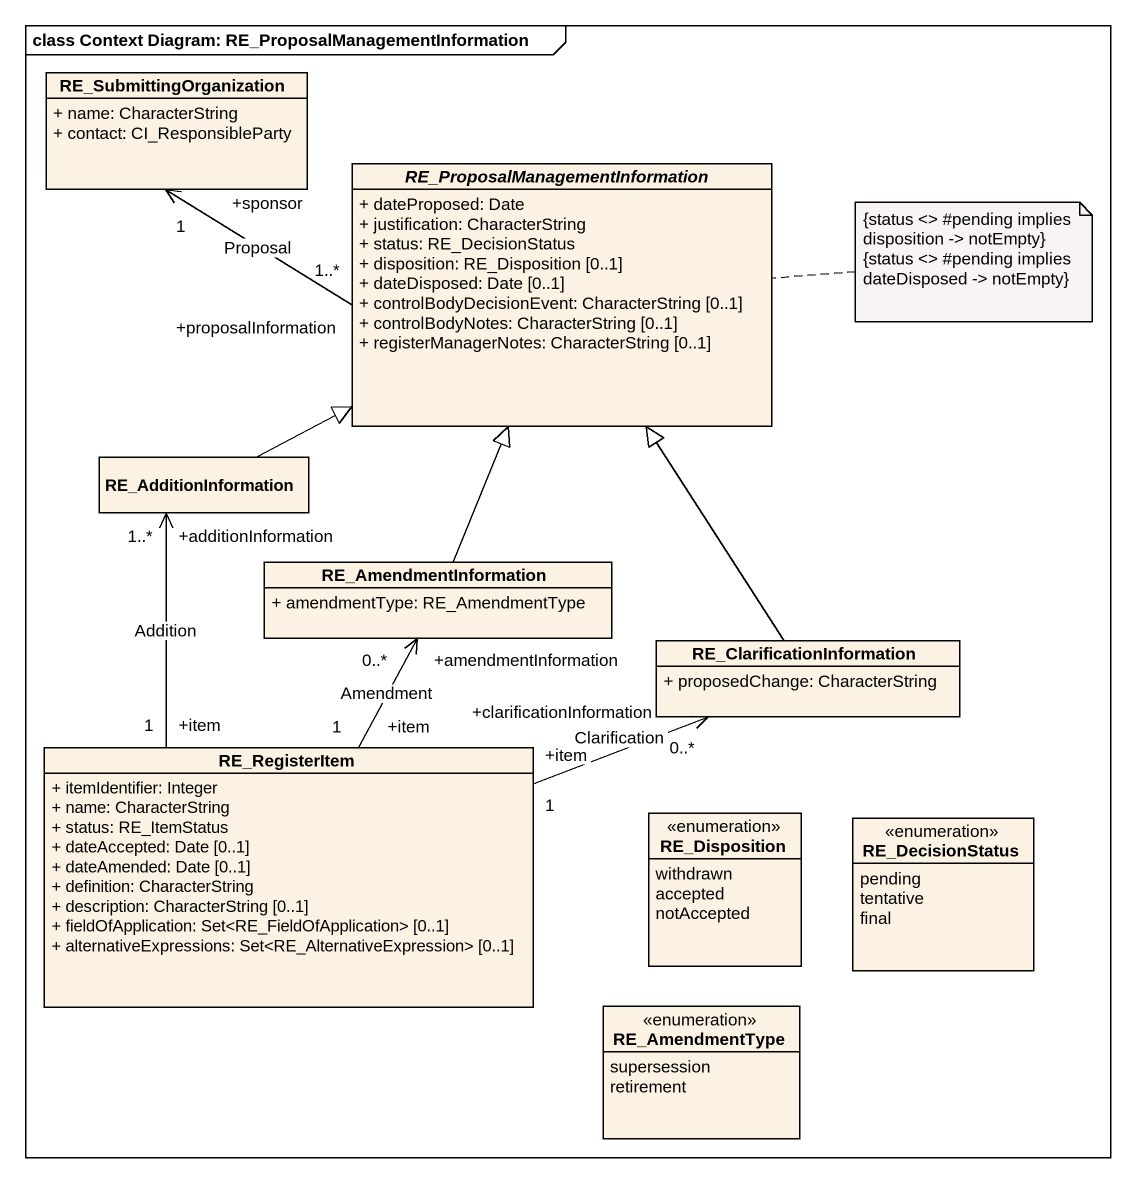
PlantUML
@startuml
mainframe class Context Diagram: RE_ProposalManagementInformation
hide circle
hide empty members
skinparam classAttributeIconSize 0
class RE_SubmittingOrganization {
  + name: CharacterString
  + contact: CI_ResponsibleParty
}
abstract class "RE_ProposalManagementInformation" as RE_ProposalManagementInforma {
  + dateProposed: Date
  + justification: CharacterString
  + status: RE_DecisionStatus
  + disposition: RE_Disposition [0..1]
  + dateDisposed: Date [0..1]
  + controlBodyDecisionEvent: CharacterString [0..1]
  + controlBodyNotes: CharacterString [0..1]
  + registerManagerNotes: CharacterString [0..1]
}
class RE_AdditionInformation
class RE_AmendmentInformation {
  + amendmentType: RE_AmendmentType
}
class RE_ClarificationInformation {
  + proposedChange: CharacterString
}
class RE_RegisterItem {
  + itemIdentifier: Integer
  + name: CharacterString
  + status: RE_ItemStatus
  + dateAccepted: Date [0..1]
  + dateAmended: Date [0..1]
  + definition: CharacterString
  + description: CharacterString [0..1]
  + fieldOfApplication: Set<RE_FieldOfApplication> [0..1]
  + alternativeExpressions: Set<RE_AlternativeExpression> [0..1]
}
enum RE_Disposition {
  withdrawn
  accepted
  notAccepted
}
enum RE_DecisionStatus {
  pending
  tentative
  final
}
enum RE_AmendmentType {
  supersession
  retirement
}
RE_SubmittingOrganization "+sponsor\n1" <-right- "+proposalInformation\n1..*" RE_ProposalManagementInforma : Proposal
RE_AdditionInformation -right-|> RE_ProposalManagementInforma
RE_AmendmentInformation -up-|> RE_ProposalManagementInforma
RE_ClarificationInformation -up-|> RE_ProposalManagementInforma
RE_RegisterItem "+item\n1" -up-> "+additionInformation\n1..*" RE_AdditionInformation : Addition
RE_RegisterItem "+item\n1" -up-> "+amendmentInformation\n0..*" RE_AmendmentInformation : Amendment
RE_RegisterItem "+item\n1" -right-> "+clarificationInformation\n0..*" RE_ClarificationInformation : Clarification
note right of RE_ProposalManagementInforma
  {status <> #pending implies
  disposition -> notEmpty}
  {status <> #pending implies
  dateDisposed -> notEmpty}
end note
@enduml
